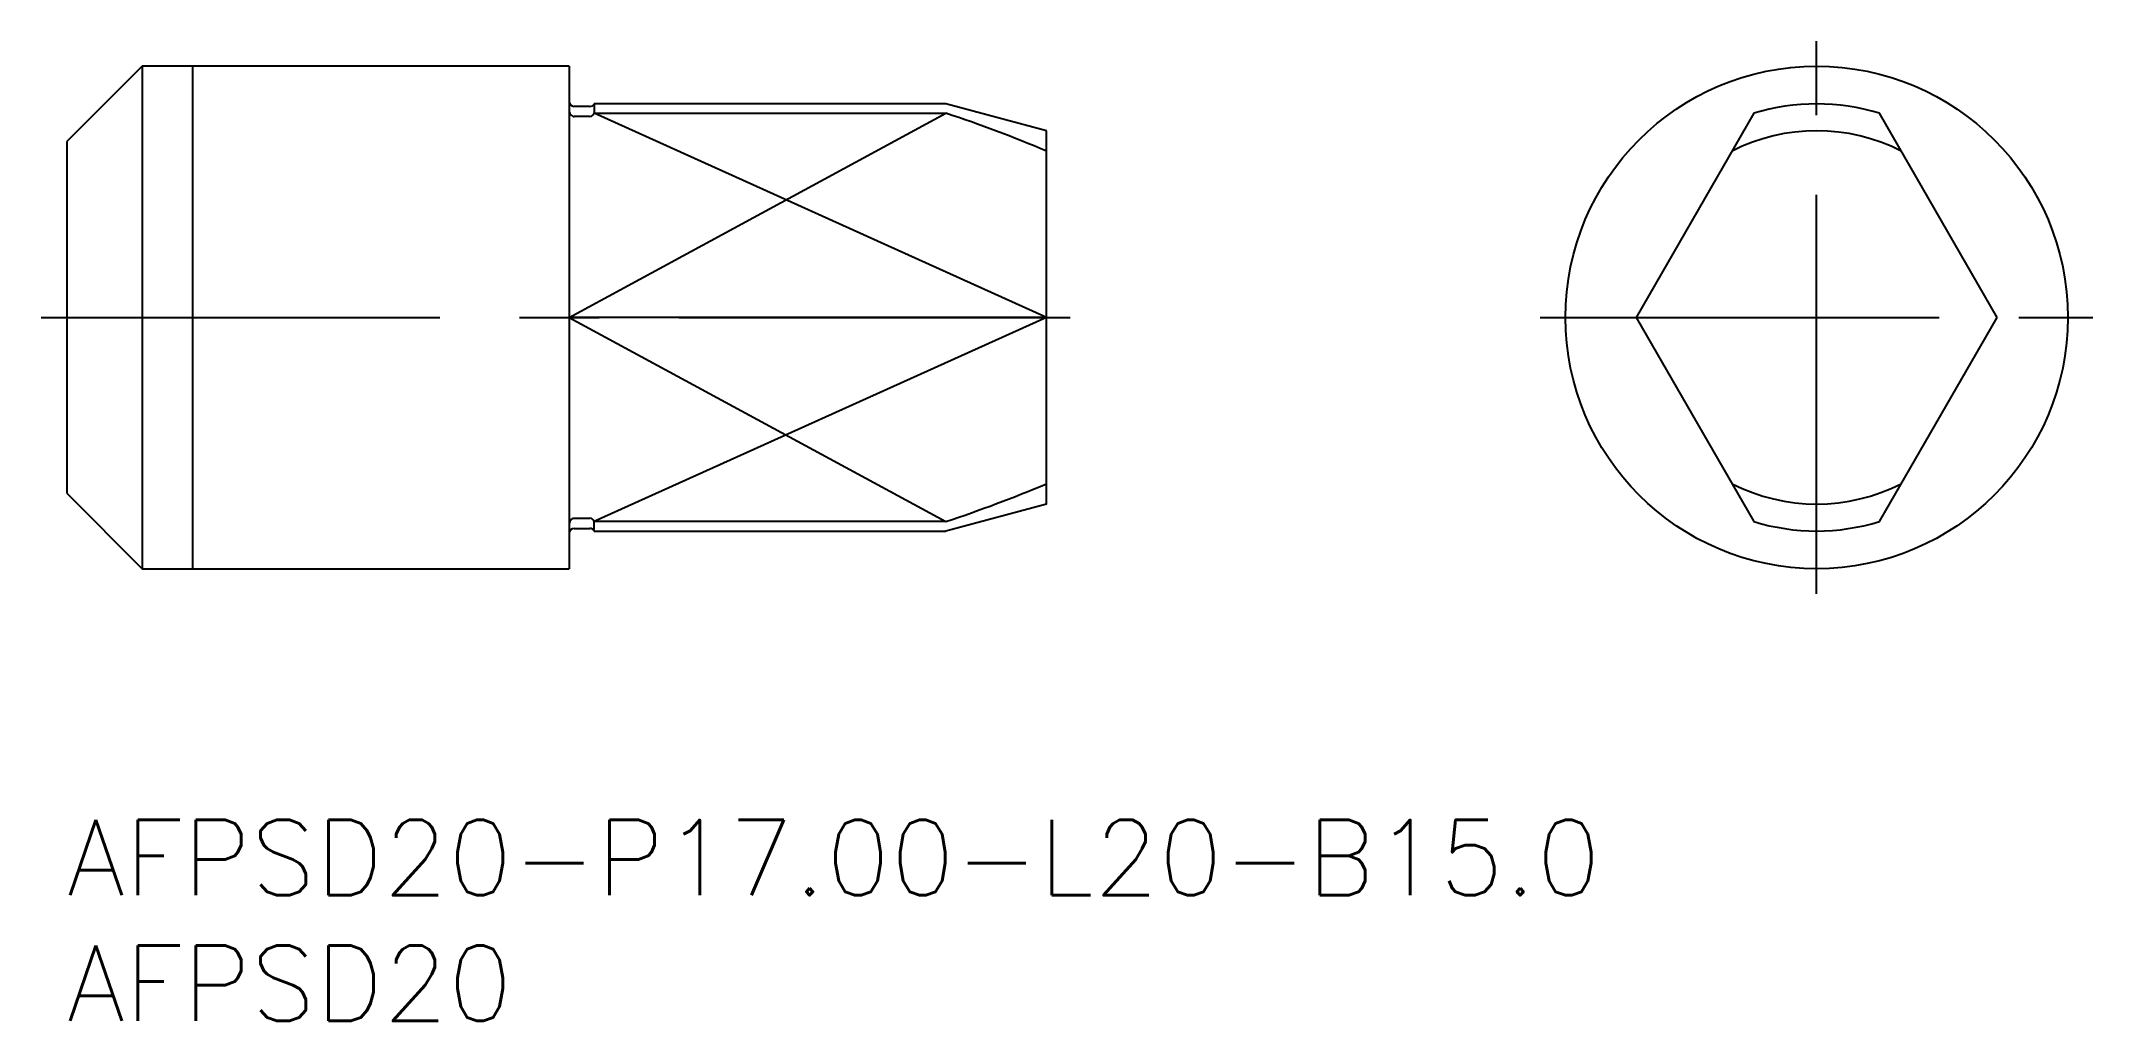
# Model space of a CAD drawing. Extents: x -1 to 80.7, y -8 to 31.
import ezdxf

# ---------------------------------------------------------------- set-up
doc = ezdxf.new("R2010")
doc.units = 0
doc.header["$LTSCALE"] = 0.5
doc.linetypes.add('CENTER', pattern=[50.8, 31.75, -6.35, 6.35, -6.35])
for name, color, linetype in [('MSM_CENTER', 1, 'CENTER'), ('MSM_CONTINUOUS', 7, 'CONTINUOUS'), ('MSM_NARROW', 5, 'CONTINUOUS'), ('MSM_PART_NUMBER', 7, 'CONTINUOUS')]:
    doc.layers.add(name, color=color, linetype=linetype)
doc.styles.get("Standard").update_dxf_attribs({"font": 'txt.shx', "height": 1.5, "bigfont": 'bigfont.shx'})

# ---------------------------------------------------------------- blocks, each defined once
blk = doc.blocks.new('*U16')
at = {"layer": 'MSM_PART_NUMBER'}
blk.add_text('AFPSD20-P17.00-L20-B15.0', height=3, dxfattribs=at).set_placement((0, -3))
blk = doc.blocks.new('*U17')
at = {"layer": 'MSM_PART_NUMBER'}
blk.add_text('AFPSD20', height=3, dxfattribs=at).set_placement((0, -8))

msp = doc.modelspace()

# ---------------------------------------------------------------- linework, layer by layer
at = {"layer": 'MSM_CENTER'}
for p, q in [((69.661, 9), (69.661, 31)), ((-1.025, 20), (39.95, 20)), ((58.661, 20), (80.661, 20))]:
    msp.add_line(p, q, dxfattribs=at)
at = {"layer": 'MSM_CONTINUOUS'}
for p, q in [((3, 30), (0, 27)), ((20, 30), (3, 30)), ((3, 30), (3, 10)), ((20, 30), (20, 10)), ((20.827, 28.4), (20.2, 28.4)), ((20.827, 27.996), (20.2, 27.996)), ((35, 28.5), (21, 28.5)), ((21, 28.5), (21, 28.124)), ((21, 28.124), (34.999, 28.124)), ((39, 27.428), (35, 28.5)), ((67.161, 28.124), (62.471, 20)), ((76.852, 20), (72.161, 28.124)), ((0, 27), (0, 13)), ((39, 12.572), (39, 27.428)), ((39, 20), (20, 20)), ((62.471, 20), (67.161, 11.876)), ((72.161, 11.876), (76.852, 20)), ((0, 13), (3, 10)), ((39, 12.572), (35, 11.5)), ((20.827, 12.004), (20.2, 12.004)), ((20.2, 11.6), (20.827, 11.6)), ((34.999, 11.876), (21, 11.876)), ((21, 11.5), (21, 11.876)), ((21, 11.5), (35, 11.5)), ((3, 10), (20, 10))]:
    msp.add_line(p, q, dxfattribs=at)
msp.add_circle((69.661, 20), 10, dxfattribs=at)
for centre, radius, start, end in [((20.2, 28.6), 0.2, 180, 270), ((20.296, 28.248), 0.296, 179.49454, 215.50427), ((20.208, 28.182), 0.186, 214.72762, 267.54468), ((20.827, 28.6), 0.2, 270, 330), ((20.811, 28.199), 0.204, 274.54786, 338.43399), ((17.765, -23.819), 54.728, 67.16949, 71.64494), ((69.661, 20), 8.5, 72.89536, 107.10464), ((69.661, 20), 7.428, 63.03868, 116.96132), ((17.765, 63.819), 54.728, 288.35506, 292.83051), ((69.661, 20), 7.428, 243.03868, 296.96132), ((20.296, 11.752), 0.296, 144.49573, 180.50546), ((20.2, 11.4), 0.2, 90, 180), ((20.208, 11.818), 0.186, 92.45532, 145.27238), ((20.811, 11.801), 0.204, 21.56601, 85.45214), ((20.827, 11.4), 0.2, 30, 90), ((69.661, 20), 8.5, 252.89536, 287.10464)]:
    msp.add_arc(centre, radius, start, end, dxfattribs=at)
at = {"layer": 'MSM_NARROW'}
for p, q in [((5, 30), (5, 10)), ((20, 20), (34.999, 28.124)), ((39, 20), (21, 28.124)), ((20, 20), (34.999, 11.876)), ((39, 20), (21, 11.876))]:
    msp.add_line(p, q, dxfattribs=at)

# ---------------------------------------------------------------- block references
at = {"layer": 'MSM_CONTINUOUS'}
for name in ['*U16', '*U17']:
    msp.add_blockref(name, (0, 0), dxfattribs=at)

doc.saveas('drawing.dxf')
